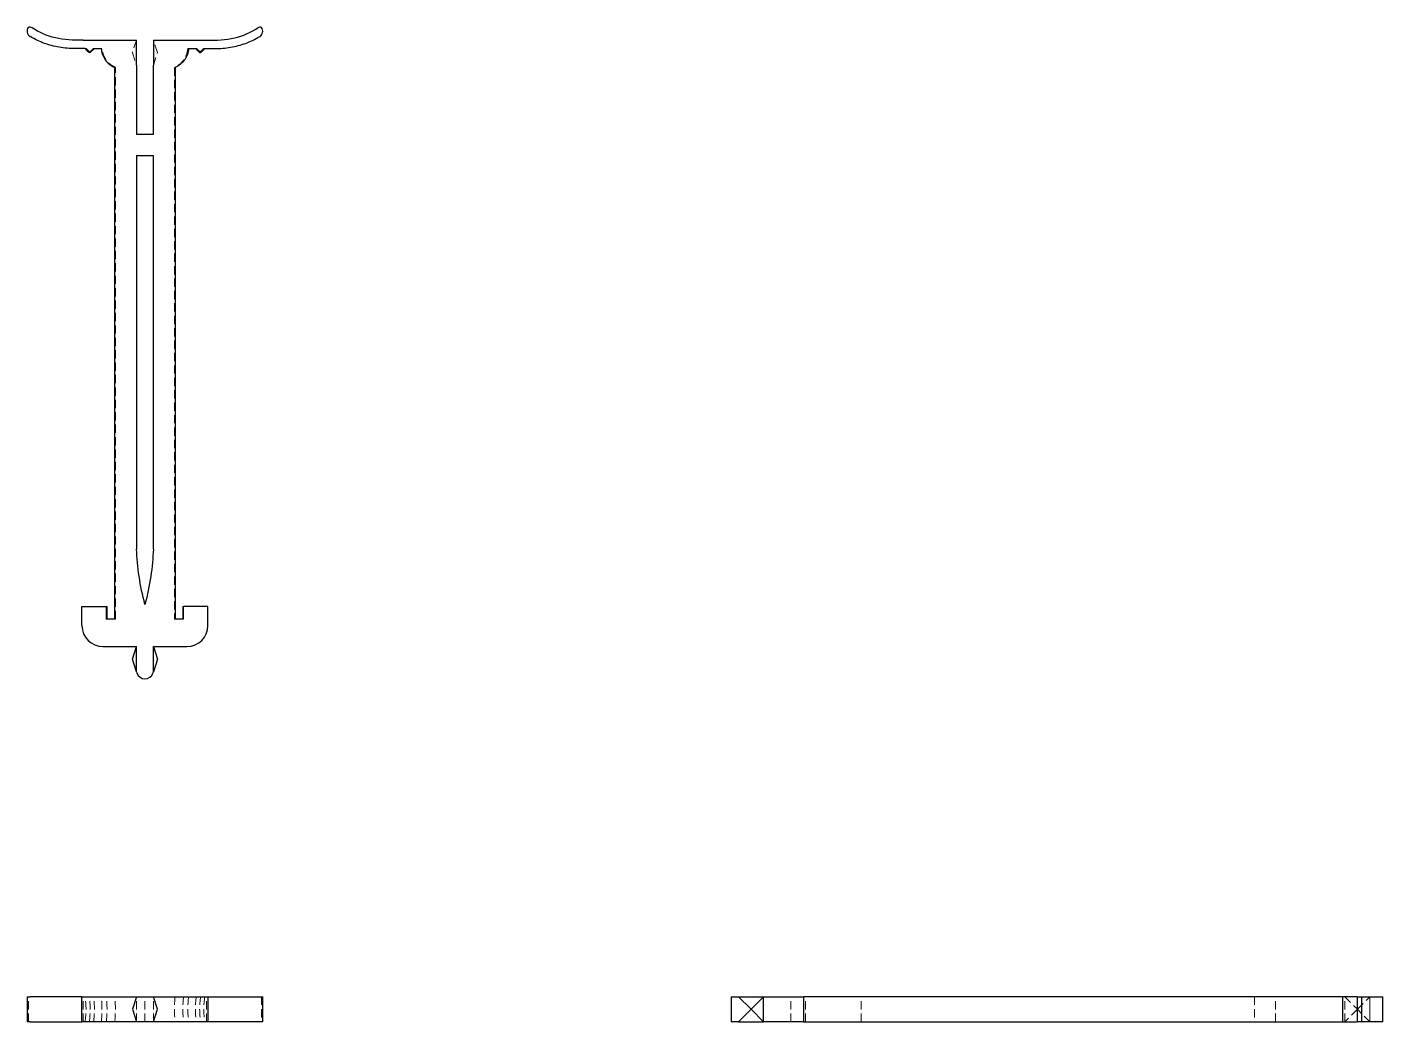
# Model space of a CAD drawing. Header units: millimetres. Extents: x 65 to 273, y 55 to 208.
import ezdxf

# ---------------------------------------------------------------- set-up
doc = ezdxf.new("R2010")
doc.units = ezdxf.units.MM
doc.linetypes.add('HIDDEN', pattern=[1.905, 1.27, -0.635])

msp = doc.modelspace()

# ---------------------------------------------------------------- linework, layer by layer
at = {"color": 7, "linetype": 'Continuous', "lineweight": 25}
for p, q in [((73.54, 206.02), (81.71, 206.02)), ((81.71, 202.15), (81.71, 206.02)), ((84.29, 206.02), (84.29, 202.15)), ((84.29, 206.02), (92.46, 206.02)), ((73.81, 204.73), (73.54, 204.73)), ((74.6, 204.09), (74.46, 204.09)), ((74.6, 204.09), (75.25, 204.73)), ((75.11, 204.73), (76.28, 204.73)), ((89.72, 204.73), (90.89, 204.73)), ((90.75, 204.73), (91.4, 204.09)), ((91.4, 204.09), (91.54, 204.09)), ((92.19, 204.73), (92.46, 204.73)), ((81.71, 202.15), (81.71, 191.51)), ((84.29, 191.51), (84.29, 202.15)), ((78.36, 117.15), (78.36, 201.81)), ((87.64, 201.81), (87.64, 117.15)), ((84.29, 191.51), (81.71, 191.51)), ((81.71, 188.29), (81.71, 127.91)), ((81.71, 188.29), (84.29, 188.29)), ((84.29, 127.91), (84.29, 188.29)), ((73.33, 116.17), (73.33, 119.09)), ((73.33, 119.09), (77.06, 119.09)), ((77.06, 119.09), (77.06, 117.15)), ((77.06, 119.09), (77.18, 119.09)), ((77.18, 117.15), (77.18, 119.09)), ((88.82, 119.09), (88.82, 117.15)), ((88.82, 119.09), (88.94, 119.09)), ((88.94, 117.15), (88.94, 119.09)), ((92.67, 119.09), (88.94, 119.09)), ((92.67, 116.17), (92.67, 119.09)), ((78.36, 117.15), (77.06, 117.15)), ((88.94, 117.15), (87.64, 117.15)), ((76.55, 112.95), (81.71, 112.95)), ((81.07, 111.02), (81.71, 112.95)), ((81.71, 109.08), (81.71, 112.95)), ((84.29, 112.95), (89.45, 112.95)), ((84.29, 109.08), (84.29, 112.95)), ((84.29, 112.95), (84.93, 111.02)), ((81.71, 109.08), (81.07, 111.02)), ((84.93, 111.02), (84.29, 109.08)), ((81.71, 109.08), (81.78, 108.88)), ((84.22, 108.88), (84.29, 109.08)), ((64.92, 59.21), (64.92, 55.34)), ((64.92, 59.21), (65.38, 59.21)), ((73.33, 55.34), (73.33, 59.21)), ((73.33, 59.21), (76.55, 59.21)), ((76.55, 59.21), (81.71, 59.21)), ((81.71, 59.21), (81.07, 57.28)), ((81.71, 59.21), (81.78, 59.21)), ((81.78, 59.21), (84.22, 59.21)), ((84.22, 59.21), (84.29, 59.21)), ((84.93, 57.28), (84.29, 59.21)), ((84.29, 59.21), (89.45, 59.21)), ((89.45, 59.21), (92.67, 59.21)), ((92.67, 59.21), (92.67, 55.34)), ((100.62, 59.21), (101.08, 59.21)), ((101.08, 55.34), (101.08, 59.21)), ((173, 59.21), (173, 55.34)), ((173, 59.21), (173.88, 59.21)), ((173.88, 59.21), (174.08, 59.21)), ((176.02, 57.28), (174.08, 59.21)), ((174.08, 59.21), (177.95, 59.21)), ((177.95, 59.21), (176.02, 57.28)), ((177.95, 55.34), (177.95, 59.21)), ((177.95, 59.21), (181.17, 59.21)), ((181.17, 59.21), (184.09, 59.21)), ((184.09, 59.21), (184.09, 55.34)), ((266.81, 59.21), (184.09, 59.21)), ((266.81, 59.21), (266.81, 55.34)), ((269.09, 55.34), (269.09, 59.21)), ((269.71, 59.21), (269.71, 55.34)), ((271.56, 59.21), (272.96, 59.21)), ((272.96, 59.21), (272.96, 55.34)), ((272.96, 59.21), (273, 59.21)), ((273, 55.34), (273, 59.21)), ((81.07, 57.28), (81.71, 55.34)), ((84.29, 55.34), (84.93, 57.28)), ((174.08, 55.34), (176.02, 57.28)), ((176.02, 57.28), (177.95, 55.34)), ((65.38, 55.34), (64.92, 55.34)), ((76.55, 55.34), (73.33, 55.34)), ((81.71, 55.34), (76.55, 55.34)), ((81.78, 55.34), (81.71, 55.34)), ((84.22, 55.34), (81.78, 55.34)), ((84.29, 55.34), (84.22, 55.34)), ((89.45, 55.34), (84.29, 55.34)), ((92.67, 55.34), (89.45, 55.34)), ((101.08, 55.34), (100.62, 55.34)), ((173.88, 55.34), (173, 55.34)), ((174.08, 55.34), (173.88, 55.34)), ((174.08, 55.34), (177.95, 55.34)), ((181.17, 55.34), (177.95, 55.34)), ((184.09, 55.34), (181.17, 55.34)), ((184.09, 55.34), (266.81, 55.34)), ((272.96, 55.34), (271.56, 55.34)), ((273, 55.34), (272.96, 55.34))]:
    msp.add_line(p, q, dxfattribs=at)
at = {"color": 7, "linetype": 'HIDDEN', "lineweight": 18}
for p, q in [((81.71, 206.02), (81.07, 204.09)), ((84.93, 204.09), (84.29, 206.02)), ((73.81, 204.73), (73.96, 204.73)), ((74.6, 204.09), (73.96, 204.73)), ((76.41, 204.73), (76.28, 204.73)), ((81.07, 204.09), (81.71, 202.15)), ((84.29, 202.15), (84.93, 204.09)), ((89.59, 204.73), (89.72, 204.73)), ((92.04, 204.73), (91.4, 204.09)), ((92.19, 204.73), (92.04, 204.73)), ((78.36, 201.81), (78.47, 201.81)), ((78.47, 117.15), (78.47, 201.81)), ((87.64, 201.81), (87.53, 201.81)), ((87.53, 201.81), (87.53, 117.15)), ((78.36, 117.15), (78.47, 117.15)), ((87.53, 117.15), (87.64, 117.15)), ((65.11, 55.34), (65.11, 59.21)), ((73.54, 59.21), (73.33, 59.21)), ((73.54, 55.34), (73.54, 59.21)), ((73.54, 55.34), (73.54, 59.21)), ((81.71, 55.34), (81.71, 59.21)), ((83, 55.34), (83, 59.21)), ((84.29, 55.34), (84.29, 59.21)), ((92.46, 55.34), (92.46, 59.21)), ((92.46, 59.21), (92.67, 59.21)), ((92.46, 55.34), (92.46, 59.21)), ((100.89, 59.21), (100.89, 55.34)), ((182.15, 55.34), (182.15, 59.21)), ((184.4, 55.34), (184.4, 59.21)), ((192.91, 55.34), (192.91, 59.21)), ((253.29, 59.21), (253.29, 55.34)), ((256.51, 55.34), (256.51, 59.21)), ((267.15, 59.21), (269.09, 57.28)), ((267.15, 55.34), (267.15, 59.21)), ((269.09, 57.28), (271.02, 59.21)), ((269.71, 59.21), (269.73, 59.21)), ((269.73, 55.34), (269.73, 59.21)), ((269.73, 59.21), (269.73, 55.34)), ((271, 59.21), (271, 55.34)), ((271.02, 55.34), (271.02, 59.21)), ((269.09, 57.28), (267.15, 55.34)), ((271.02, 55.34), (269.09, 57.28)), ((73.33, 55.34), (73.54, 55.34)), ((92.67, 55.34), (92.46, 55.34))]:
    msp.add_line(p, q, dxfattribs=at)
at = {"color": 7, "linetype": 'Continuous', "lineweight": 25}
for centre, radius, start, end in [((65.88, 207.39), 0.967, 143.6323, 238.6364), ((65.33, 207.36), 0.645, 56.331, 110.5469), ((100.67, 207.36), 0.645, 69.4531, 123.669), ((100.12, 207.39), 0.967, 301.3636, 36.3677), ((76.55, 116.17), 3.22, 180, 270), ((89.45, 116.17), 3.22, 270, 0), ((83, 109.29), 1.29, 198.4349, 341.5651)]:
    msp.add_arc(centre, radius, start, end, dxfattribs=at)
at = {"color": 7, "linetype": 'HIDDEN', "lineweight": 18}
for centre, radius, start, end in [((61.38, 57.28), 12.58, 351.1517, 8.8483), ((61.38, 57.28), 13.22, 351.585, 8.415), ((61.38, 57.28), 13.87, 351.9791, 8.0209), ((61.38, 57.28), 15.03, 352.6019, 7.3981), ((61.38, 57.28), 15.8, 352.9665, 7.0335), ((61.38, 57.28), 17.09, 353.4998, 6.5002), ((104.62, 57.28), 17.09, 173.4998, 186.5002), ((104.62, 57.28), 15.8, 172.9665, 187.0335), ((104.62, 57.28), 15.03, 172.6019, 187.3981), ((104.62, 57.28), 13.87, 171.9791, 188.0209), ((104.62, 57.28), 13.22, 171.585, 188.415), ((104.62, 57.28), 12.58, 171.1517, 188.8483)]:
    msp.add_arc(centre, radius, start, end, dxfattribs=at)
at = {"color": 7, "linetype": 'Continuous', "lineweight": 25}
for points, knots in [([(73.54, 204.73), (73.13, 204.71), (72.28, 204.68), (70.64, 204.76), (68.65, 205.1), (66.79, 205.77), (65.74, 206.34), (65.38, 206.56)], [0.0054744, 0.0054744, 0.0054744, 0.0054744, 0.0912213, 0.1824427, 0.3648854, 0.5473281, 0.6466067, 0.6466067, 0.6466067, 0.6466067]), ([(92.46, 204.73), (92.87, 204.71), (93.72, 204.68), (95.36, 204.76), (97.35, 205.1), (99.21, 205.77), (100.26, 206.34), (100.62, 206.56)], [0.0054744, 0.0054744, 0.0054744, 0.0054744, 0.0912213, 0.1824427, 0.3648854, 0.5473281, 0.6466067, 0.6466067, 0.6466067, 0.6466067]), ([(73.81, 204.73), (73.86, 204.68), (73.91, 204.63), (73.95, 204.58), (74.12, 204.42), (74.29, 204.25), (74.46, 204.09)], [0.003447319, 0.003447319, 0.003447319, 0.003447319, 0.003763608, 0.003763608, 0.003763608, 0.00486481, 0.00486481, 0.00486481, 0.00486481]), ([(74.46, 204.09), (74.46, 204.09), (74.47, 204.1), (74.48, 204.1), (74.69, 204.31), (74.9, 204.52), (75.11, 204.73)], [0.003674112, 0.003674112, 0.003674112, 0.003674112, 0.003710796, 0.003710796, 0.003710796, 0.005095676, 0.005095676, 0.005095676, 0.005095676]), ([(76.28, 204.73), (76.31, 204.41), (76.37, 204.11), (76.53, 203.67), (76.6, 203.52), (76.74, 203.24), (76.82, 203.11), (77.09, 202.73), (77.31, 202.49), (77.8, 202.1), (78.07, 201.93), (78.36, 201.81)], [0, 0, 0, 0, 0.25, 0.25, 0.375, 0.375, 0.5, 0.5, 0.75, 0.75, 1, 1, 1, 1]), ([(89.72, 204.73), (89.69, 204.41), (89.63, 204.11), (89.47, 203.67), (89.4, 203.52), (89.26, 203.24), (89.18, 203.11), (88.91, 202.73), (88.69, 202.49), (88.2, 202.1), (87.93, 201.93), (87.64, 201.81)], [0, 0, 0, 0, 0.25, 0.25, 0.375, 0.375, 0.5, 0.5, 0.75, 0.75, 1, 1, 1, 1]), ([(90.89, 204.73), (90.91, 204.71), (90.94, 204.68), (90.96, 204.66), (91.16, 204.47), (91.35, 204.28), (91.54, 204.09)], [0.003556609, 0.003556609, 0.003556609, 0.003556609, 0.003719042, 0.003719042, 0.003719042, 0.004978174, 0.004978174, 0.004978174, 0.004978174]), ([(91.54, 204.09), (91.66, 204.21), (91.79, 204.33), (91.91, 204.45), (92.01, 204.54), (92.1, 204.64), (92.19, 204.73)], [0.002955448, 0.002955448, 0.002955448, 0.002955448, 0.003763607, 0.003763607, 0.003763607, 0.004372939, 0.004372939, 0.004372939, 0.004372939]), ([(73.33, 59.21), (72.83, 59.21), (71.8, 59.21), (70.24, 59.21), (68.6, 59.21), (66.96, 59.21), (65.9, 59.21), (65.38, 59.21)], [0, 0, 0, 0, 0.17924, 0.375211, 0.565293, 0.78384, 1, 1, 1, 1]), ([(92.67, 59.21), (93.17, 59.21), (94.2, 59.21), (95.76, 59.21), (97.4, 59.21), (99.04, 59.21), (100.1, 59.21), (100.62, 59.21)], [0, 0, 0, 0, 0.17924, 0.375211, 0.565293, 0.78384, 1, 1, 1, 1]), ([(269.04, 59.21), (268.89, 59.21), (268.55, 59.21), (268.06, 59.21), (267.59, 59.21), (267.2, 59.21), (266.95, 59.21), (266.84, 59.21), (266.81, 59.21)], [0, 0, 0, 0, 0.157376, 0.348344, 0.544947, 0.734142, 0.928968, 1, 1, 1, 1]), ([(269.09, 59.21), (269.21, 59.21), (269.33, 59.21), (269.45, 59.21), (269.54, 59.21), (269.62, 59.21), (269.71, 59.21)], [0.002955448, 0.002955448, 0.002955448, 0.002955448, 0.003763607, 0.003763607, 0.003763607, 0.004325585, 0.004325585, 0.004325585, 0.004325585]), ([(269.71, 59.21), (269.71, 59.21), (269.7, 59.21), (269.83, 59.21), (270.15, 59.21), (270.69, 59.21), (271.27, 59.21), (271.56, 59.21)], [0, 0, 0, 0, 0.017603, 0.252168, 0.479684, 0.741271, 1, 1, 1, 1]), ([(65.38, 55.34), (65.82, 55.34), (66.71, 55.34), (68.16, 55.34), (69.77, 55.34), (71.51, 55.34), (72.73, 55.34), (73.33, 55.34)], [0, 0, 0, 0, 0.183384, 0.368079, 0.556389, 0.78526, 1, 1, 1, 1]), ([(100.62, 55.34), (100.18, 55.34), (99.29, 55.34), (97.84, 55.34), (96.23, 55.34), (94.49, 55.34), (93.27, 55.34), (92.67, 55.34)], [0, 0, 0, 0, 0.183384, 0.368079, 0.556389, 0.78526, 1, 1, 1, 1]), ([(266.81, 55.34), (266.89, 55.34), (267.06, 55.34), (267.42, 55.34), (267.85, 55.34), (268.34, 55.34), (268.75, 55.34), (268.99, 55.34), (269.04, 55.34)], [0, 0, 0, 0, 0.186908, 0.379279, 0.566173, 0.758397, 0.947, 1, 1, 1, 1]), ([(269.68, 55.34), (269.6, 55.34), (269.53, 55.34), (269.45, 55.34), (269.33, 55.34), (269.21, 55.34), (269.09, 55.34)], [0.003259485, 0.003259485, 0.003259485, 0.003259485, 0.003763608, 0.003763608, 0.003763608, 0.004571767, 0.004571767, 0.004571767, 0.004571767]), ([(271.56, 55.34), (271.31, 55.34), (270.82, 55.34), (270.28, 55.34), (269.9, 55.34), (269.72, 55.34), (269.72, 55.34), (269.73, 55.34)], [0, 0, 0, 0, 0.219494, 0.440558, 0.665948, 0.939887, 1, 1, 1, 1])]:
    msp.add_open_spline(points, degree=3, knots=knots, dxfattribs=at)
for points in [[(73.54, 206.02), (70.46, 205.83), (67.84, 206.46), (65.69, 207.89)], [(92.46, 206.02), (95.54, 205.83), (98.16, 206.46), (100.31, 207.89)], [(83, 119.4), (82.24, 122.3), (81.81, 125.13), (81.71, 127.91)], [(84.29, 127.91), (84.19, 125.13), (83.76, 122.3), (83, 119.4)]]:
    msp.add_open_spline(points, degree=3, dxfattribs=at)
at = {"color": 7, "linetype": 'HIDDEN', "lineweight": 18}
for points, knots in [([(78.47, 201.81), (78.2, 201.95), (77.65, 202.24), (77.01, 202.95), (76.55, 203.8), (76.45, 204.42), (76.41, 204.73)], [0, 0, 0, 0, 0.2439933, 0.498039, 0.7530966, 1, 1, 1, 1]), ([(89.59, 204.73), (89.55, 204.42), (89.45, 203.8), (88.99, 202.95), (88.35, 202.24), (87.8, 201.95), (87.53, 201.81)], [0, 0, 0, 0, 0.246903, 0.501961, 0.756007, 1, 1, 1, 1]), ([(76.28, 59.21), (76.3, 59.21), (76.34, 59.21), (76.46, 59.21), (76.51, 59.21)], [0, 0, 0, 0, 0.589675, 1, 1, 1, 1]), ([(89.72, 59.21), (89.7, 59.21), (89.66, 59.21), (89.54, 59.21), (89.49, 59.21)], [0, 0, 0, 0, 0.589675, 1, 1, 1, 1]), ([(76.51, 55.34), (76.49, 55.34), (76.39, 55.34), (76.32, 55.34), (76.29, 55.34), (76.28, 55.34)], [0, 0, 0, 0, 0.13292, 0.726846, 1, 1, 1, 1]), ([(89.49, 55.34), (89.51, 55.34), (89.61, 55.34), (89.68, 55.34), (89.71, 55.34), (89.72, 55.34)], [0, 0, 0, 0, 0.132942, 0.726853, 1, 1, 1, 1])]:
    msp.add_open_spline(points, degree=3, knots=knots, dxfattribs=at)

doc.saveas('drawing.dxf')
